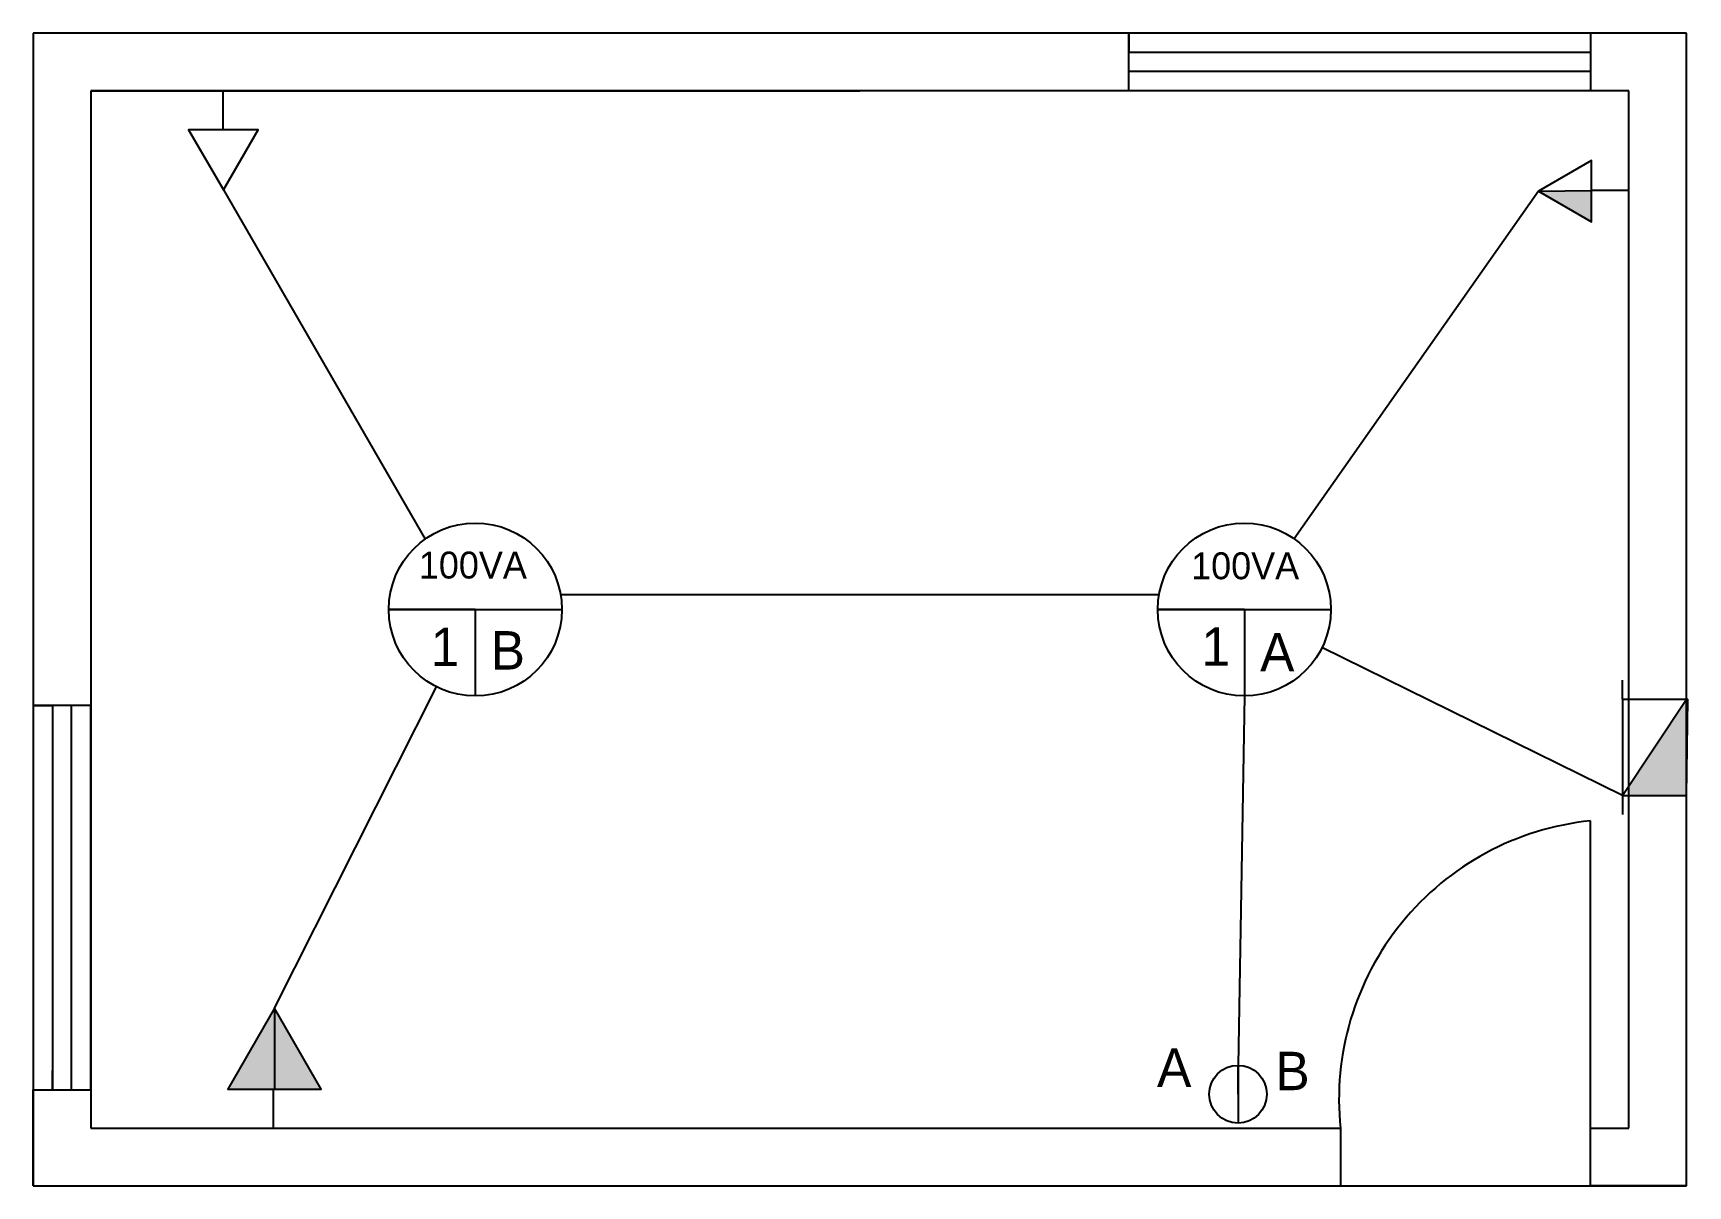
# Model space of a CAD drawing. Header units: millimetres. Extents: x 502 to 932, y 1180 to 1480.
import ezdxf

# ---------------------------------------------------------------- set-up
doc = ezdxf.new("R2010")
doc.units = ezdxf.units.MM

msp = doc.modelspace()

# ---------------------------------------------------------------- hatches: boundary and pattern name
h = msp.add_hatch(color=256)
h.dxf.hatch_style = 1
h.paths.add_polyline_path([(907, 1439.38), (906.88, 1439.38), (893.2, 1439.26), (907, 1431.28)])
h = msp.add_hatch(color=256)
h.dxf.hatch_style = 1
h.paths.add_polyline_path([(931.68, 1307.01), (916.68, 1284.5), (916.68, 1282.01), (931.68, 1282.01)])
h = msp.add_hatch(color=256)
h.dxf.hatch_style = 1
h.paths.add_polyline_path([(564.42, 1226.63), (552.29, 1205.6), (564.42, 1205.6)])
h = msp.add_hatch(color=256)
h.dxf.hatch_style = 1
h.paths.add_polyline_path([(564.42, 1226.63), (564.42, 1205.6), (576.56, 1205.6)])

# ---------------------------------------------------------------- linework, layer by layer
for p, q in [((501.68, 1480.38), (501.68, 1180.38)), ((931.68, 1480.38), (501.68, 1480.38)), ((786.68, 1465.38), (786.68, 1480.38)), ((786.68, 1480.38), (786.68, 1475.38)), ((931.68, 1480.38), (906.68, 1480.38)), ((906.68, 1480.38), (906.68, 1465.38)), ((931.68, 1180.38), (931.68, 1480.38)), ((786.68, 1475.38), (906.68, 1475.38)), ((906.68, 1475.38), (906.68, 1470.38)), ((906.68, 1470.38), (786.68, 1470.38)), ((916.68, 1465.38), (516.68, 1465.38)), ((516.68, 1465.38), (516.68, 1195.38)), ((516.68, 1465.38), (716.68, 1465.38)), ((516.68, 1465.38), (531.68, 1465.38)), ((551.04, 1465.34), (551.04, 1455.34)), ((906.68, 1465.38), (786.68, 1465.38)), ((916.68, 1195.38), (916.68, 1465.38)), ((551.16, 1439.57), (603.62, 1348.7)), ((893.2, 1439.26), (829.61, 1348.79)), ((893.2, 1439.26), (906.88, 1439.38)), ((916.88, 1439.38), (906.88, 1439.38)), ((638.84, 1334.29), (794.21, 1334.29)), ((616.68, 1330.38), (594.18, 1330.38)), ((594.18, 1330.38), (639.18, 1330.38)), ((616.68, 1330.38), (616.68, 1330.38)), ((616.68, 1330.38), (616.68, 1330.38)), ((616.68, 1330.38), (616.68, 1330.38)), ((616.68, 1330.38), (616.68, 1330.38)), ((616.68, 1330.38), (616.68, 1330.38)), ((616.68, 1330.38), (616.68, 1307.88)), ((816.68, 1330.38), (794.18, 1330.38)), ((794.18, 1330.38), (839.18, 1330.38)), ((816.68, 1330.38), (816.68, 1307.88)), ((915.02, 1282.01), (836.87, 1320.45)), ((564.42, 1226.63), (606.56, 1310.28)), ((915.02, 1307.01), (915.02, 1312.01)), ((516.68, 1305.38), (501.68, 1305.38)), ((501.68, 1305.38), (506.68, 1305.38)), ((506.68, 1305.38), (506.68, 1205.38)), ((511.68, 1205.38), (511.68, 1305.38)), ((516.68, 1205.38), (516.68, 1305.38)), ((816.68, 1307.88), (815.03, 1211.75)), ((915.02, 1307.01), (932.03, 1307.01)), ((915.02, 1307.01), (915.02, 1282.01)), ((915.02, 1282.01), (931.68, 1307.01)), ((931.68, 1282.01), (932.03, 1307.01)), ((915.02, 1282.01), (931.68, 1282.01)), ((915.02, 1282.01), (915.02, 1277.01)), ((906.68, 1195.38), (906.68, 1275.38)), ((564.42, 1226.63), (564.42, 1205.6)), ((506.68, 1205.38), (506.68, 1210.38)), ((815.03, 1204.25), (815.03, 1211.75)), ((815.03, 1211.75), (815.03, 1196.75)), ((501.68, 1180.38), (501.68, 1205.38)), ((501.68, 1205.38), (516.68, 1205.38)), ((506.68, 1205.38), (511.68, 1205.38)), ((564.23, 1195.39), (564.23, 1205.39)), ((516.68, 1195.38), (841.68, 1195.38)), ((841.68, 1195.38), (841.68, 1180.38)), ((906.68, 1180.38), (906.68, 1195.38)), ((906.68, 1195.38), (916.68, 1195.38)), ((501.68, 1180.38), (931.68, 1180.38)), ((931.68, 1180.38), (906.68, 1180.38))]:
    msp.add_line(p, q)
for points in [[(551.16, 1439.57), (560.2, 1455.22), (542.12, 1455.22)], [(893.2, 1439.26), (907, 1431.28), (907, 1447.23)], [(564.42, 1226.63), (552.29, 1205.6), (576.56, 1205.6)]]:
    msp.add_lwpolyline(points, close=True)
for centre, radius in [((616.68, 1330.38), 22.5), ((816.68, 1330.38), 22.5), ((815.03, 1204.25), 7.5)]:
    msp.add_circle(centre, radius)
msp.add_arc((914.18, 1202.88), 72.89, 95.9061, 185.9061)

# ---------------------------------------------------------------- texts
at = {"attachment_point": 1}
for s, width, insert, char_height in [('\\pt0;100VA', 37.1823, (601.99, 1345.44), 7), ('\\pt0;100VA', 30.4795, (802.83, 1345.25), 7), ('1', 10.6089, (605.05, 1325.65), 10), ('1', 11.1606, (805.52, 1325.72), 10), ('B', 9.0402, (620.68, 1324.75), 10), ('A', 8.42, (820.78, 1324.26), 10), ('A', 13.398, (793.97, 1216.16), 10), ('B', 13.2102, (824.75, 1215.29), 10)]:
    msp.add_mtext_dynamic_manual_height_columns(s, width=width, gutter_width=12.5, heights=[0], dxfattribs=dict(at, insert=insert, char_height=char_height))

doc.saveas('drawing.dxf')
